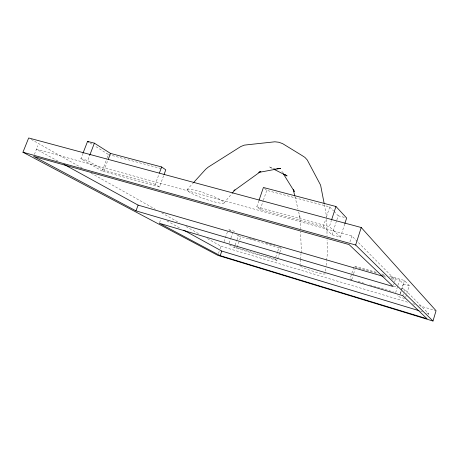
<?xml version="1.0" encoding="UTF-8"?>
<svg xmlns="http://www.w3.org/2000/svg" width="459" height="459" viewBox="0 0 459 459"><rect width="100%" height="100%" fill="white"/><g stroke="black" fill="none" stroke-linecap="round" stroke-linejoin="round"><path stroke-width="0.34" stroke-dasharray="2.29 1.72" d="M299.945 265.698L300.45 260.006M300.513 259.295L301.018 253.603M301.075 252.892L301.328 250.046L300.53 231.6M325.517 271.085L325.815 268.234M326.114 265.382L326.561 261.102M326.636 260.391L327.307 253.97L327.095 239.845M428.23 314.88L428.62 313.589L404.695 289.377L401.258 288.367M402.784 295.642L403.358 293.766M404.121 291.258L404.695 289.377M405.653 297.375L406.645 294.116M406.846 293.462L409.227 285.636L404.448 280.495L389.301 276.106M395.658 292.647L397.706 285.968M397.907 285.303L399.548 279.961L389.266 276.978M400.426 293.502L403.352 283.92L399.548 279.961M400.323 294.007L404.448 280.495M393.587 285.194L394.413 282.514M394.614 281.843L395.233 279.835L351.841 235.937L36.45 149.273L58.413 161.338M353.757 267.253L350.005 279.072L353.407 280.082M351.76 279.617L353.413 274.407M353.619 273.753L355.065 269.192M349.924 241.91L351.841 235.937M258.847 200.795L256.793 206.785L260.23 209.447L323.268 226.723L332.023 234.784L340.475 237.125L344.881 223.476M332.023 234.784L336.659 220.521M336.877 219.844L338.203 215.77L333.974 211.358M323.268 226.723L325.643 219.471M326.504 216.832L329.74 206.94L266.765 190.376L263.902 187.903M340.475 237.125L329.384 226.614L331.352 220.578M279.583 253.024L277.104 260.431L275.084 259.163L277.586 251.698M277.815 251.021L279.181 246.948M279.812 252.347L281.166 248.308L279.68 247.286M260.23 209.447L263.162 200.899M263.386 200.239L266.765 190.376M277.104 260.431L234.297 247.653L234.974 245.685M235.203 245.031L236.792 240.436M237.016 239.776L238.376 235.84L236.597 234.715M275.084 259.163L236.987 247.803L241.107 235.869M229.127 243.184L230.693 238.68M230.917 238.032L232.931 232.237M218.49 253.391L219.167 251.44M220.073 248.841L220.98 246.242L207.244 238.508M224.032 241.669L227.83 230.757M159.571 222.672L160.885 219.052M163.605 175.751L159.48 186.979L155.251 184.323L159.187 173.645M159.48 186.979L102.162 171.104L106.964 158.516M107.217 157.856L108.479 154.545L94.738 145.899M155.251 184.323L104.09 170.191L108.026 159.858M102.162 171.104L80.864 158.705L82.666 154.046M104.09 170.191L87.68 160.57L89.746 155.217M34.391 154.448L37.862 145.727M223.992 203.021L231.749 193.732M187.094 189.71C195.677 188.758 204.186 193.371 212.265 195.936A19.639 2.714 19.5 0 1 217.474 202.631A19.639 2.714 19.5 0 1 187.375 190.56L187.094 189.71L192.832 183.399M275.446 168.551L272.812 168.201L269.077 166.801L272.801 168.688M108.479 154.545L162.331 168.889M338.203 215.77L344.698 217.497M80.864 158.705L87.68 160.57M256.793 206.785L329.384 226.614M376.214 272.319L354.176 265.939L355.685 267.241L377.619 273.598M381.722 273.914L383.787 274.511M382.416 274.993L385.841 275.985M383.546 276.444L386.983 277.443M391.108 278.642L395.233 279.835M248.589 238.043L255.388 240.023M266.266 243.19L275.102 245.76M238.376 235.84L281.166 248.308M403.352 283.92L409.227 285.636M393.696 286.146L397.133 287.156M358.163 281.493L364.962 283.513M369.724 284.924L393.524 291.987M404.603 298.482L399.376 296.927L397.414 295.12M220.98 246.242L408.653 302.504M412.761 303.738L414.816 304.351M418.929 305.585L435.367 310.514M420.398 311.104L422.452 311.724M426.56 312.963L428.62 313.589M166.938 220.928L180.651 228.462M300.502 266.22L302.343 267.201A11.745 1.107 18.4 0 0 308.907 269.846L311.219 270.655A9.949 0.935 18.3 0 0 317.536 272.629L323.566 274.057L325.219 273.937A13.311 1.257 18.3 0 0 324.765 273.444M31.172 139.381L82.368 168.201M91.112 173.123L155.423 209.333M161.666 212.844L179.148 222.69M186.015 226.557L199.126 233.935M229.466 244.842L234.297 247.653M235.174 246.741L236.987 247.803M89.958 142.892L92.351 144.396M231.25 231.347L228.278 229.471L233.379 230.952L235.754 232.461M329.74 206.94L333.504 210.865M281.815 171.35L283.174 172.888M294.965 196.601L297.971 209.126M298.643 211.909L299.979 217.474L299.819 215.282L300.404 228.76M324.375 204.628L326.768 217.956M326.785 219.368L327.043 236.316"/><path stroke-width="0.69" d="M432.992 321.03L436.05 310.72L361.233 227.515L28.67 137.97L22.95 152.239L217.807 255.342L432.992 321.03L355.656 245.008L22.95 152.239M355.656 245.008L361.233 227.515M344.881 223.476L346.643 218.019L335.948 206.493L263.42 187.49L259.077 200.13M331.57 219.907L335.948 206.493M220.194 255.657L159.348 223.275L402.784 295.642L427.077 318.764L220.194 255.657L221.789 251.067L183.766 230.177M159.428 172.98L161.643 166.973L110.487 153.398L94.388 143.179L87.571 141.389L82.924 153.375M164.087 174.431L165.785 169.813L161.643 166.973M135.984 210.865L33.616 156.387L349.075 244.567L393.174 286.531L135.984 210.865L138.113 205.121L64.065 164.442M108.272 159.21L110.487 153.398M89.746 155.217L94.388 143.179M232.208 193.187L234.945 189.911L233.912 190.703M193.314 182.877L205.747 169.205L208.225 167.139L240.82 146.524L244.303 145.136L248.256 144.677L274.872 141.797L278.831 142.261L282.601 143.621L301.89 155.429L304.914 157.397L307.237 159.944L320.606 185.166L324.106 203.239M234.113 190.64L260.878 171.368L259.111 172.033M258.715 172.435L280.673 168.327L276.766 168.723M138.113 205.121L382.858 276.243M221.789 251.067L419.027 310.686M274.04 169.314L287.07 175.917L285.079 174.581M87.571 141.389L88.765 142.141M283.283 173.72L294.311 191.501L293.421 189.584M293.29 189.642L294.798 195.907"/></g></svg>
